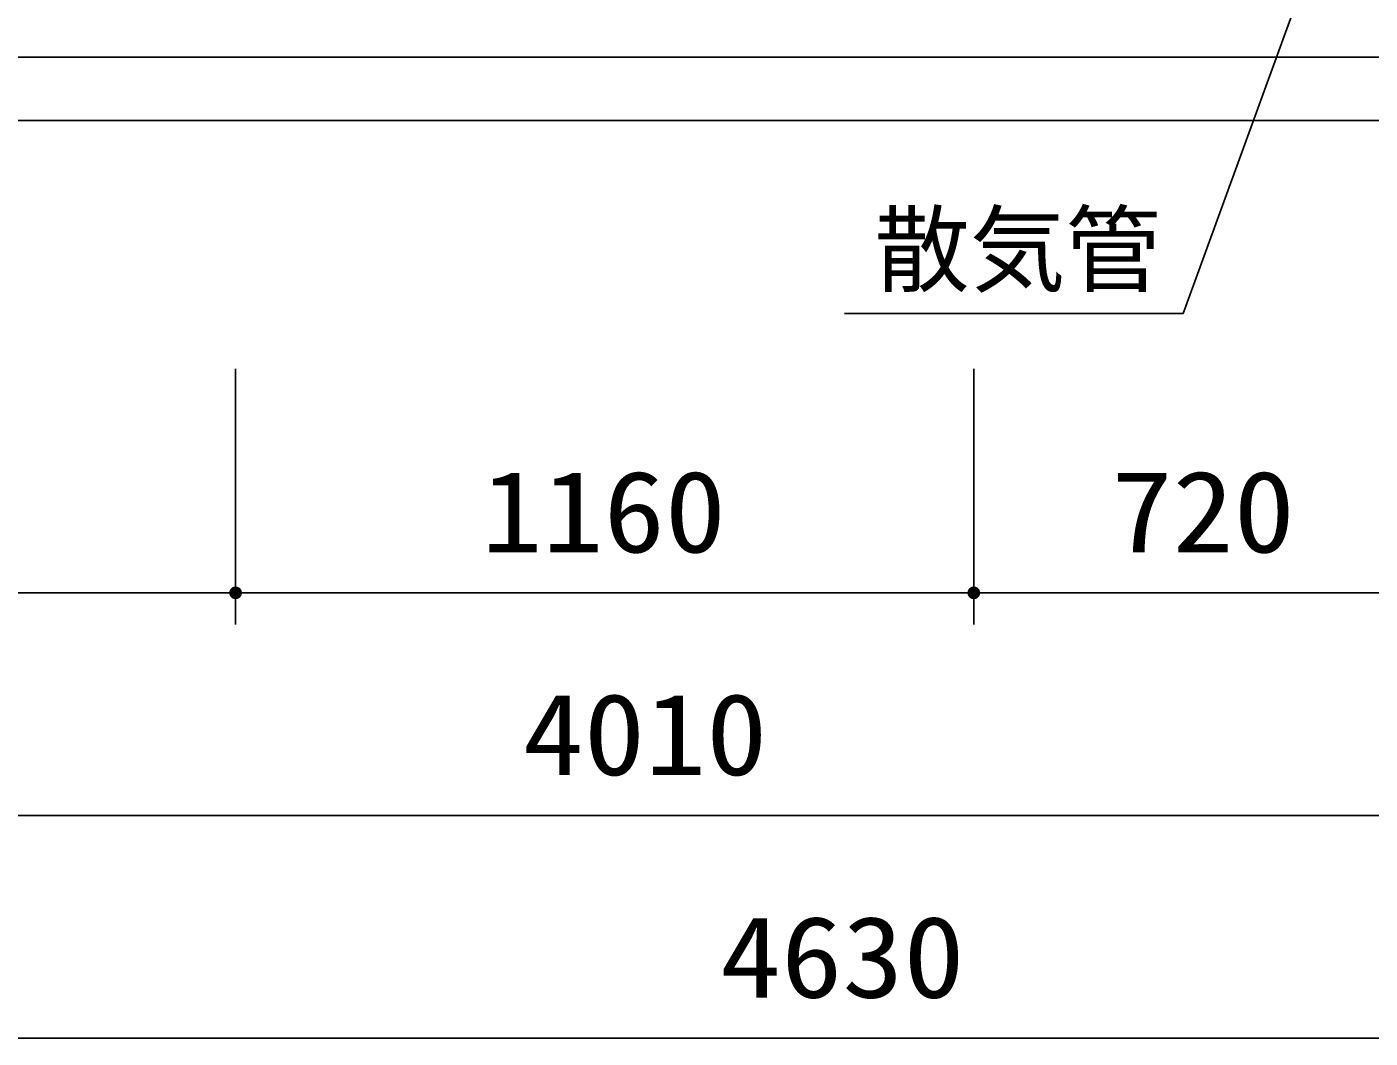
# Model space of a CAD drawing. Units: millimetres, scale not verified. Extents: x -14850 to 14850, y -10500 to 10500.
# Drawn here: x -9219 to -7108, y -6084 to -4495 of the extents above; entities that cross this region are included whole.
import ezdxf
from ezdxf.enums import TextEntityAlignment as Align

# ---------------------------------------------------------------- set-up
doc = ezdxf.new("R2010")
doc.units = ezdxf.units.MM
doc.header["$LTSCALE"] = 50
for name, color, linetype, lineweight in [('0-0_空気管', 3, 'Continuous', 25), ('0-1_機器', 2, 'Continuous', 25), ('0-3_製作', 5, 'Continuous', 25)]:
    doc.layers.add(name, color=color, linetype=linetype, lineweight=lineweight)
doc.styles.add('ＭＳ ゴシック', font='')
doc.styles.get('ＭＳ ゴシック').set_extended_font_data('MS Gothic')

msp = doc.modelspace()

# ---------------------------------------------------------------- linework, layer by layer
at = {"layer": '0-0_空気管'}
for p, q in [((-7146.1, -4243.1), (-7401.88, -4945.13)), ((-7401.88, -4945.13), (-7933.93, -4945.13))]:
    msp.add_line(p, q, dxfattribs=at)
at = {"layer": '0-1_機器'}
for p, q in [((-5470.89, -4541.96), (-10500.89, -4541.96)), ((-5470.89, -4641.96), (-10500.89, -4641.96))]:
    msp.add_line(p, q, dxfattribs=at)
at = {"layer": '0-3_製作', "color": 2}
for p, q in [((-8890.89, -5434.18), (-8890.89, -5032.11)), ((-7730.89, -5434.18), (-7730.89, -5032.11)), ((-10250.89, -5384.18), (-8890.89, -5384.18)), ((-8890.89, -5384.18), (-7730.89, -5384.18)), ((-7730.89, -5384.18), (-7010.89, -5384.18)), ((-10250.89, -5734.18), (-6240.89, -5734.18)), ((-10250.89, -6084.18), (-5620.89, -6084.18))]:
    msp.add_line(p, q, dxfattribs=at)
at = {"layer": '0-3_製作'}
for points in [[(-8900.71, -5382.31), (-8890.89, -5384.18), (-8900.87, -5383.56)], [(-8900.4, -5381.09), (-8890.89, -5384.18), (-8900.71, -5382.31)], [(-8899.94, -5379.93), (-8890.89, -5384.18), (-8900.4, -5381.09)], [(-8899.33, -5378.83), (-8890.89, -5384.18), (-8899.94, -5379.93)], [(-8898.59, -5377.81), (-8890.89, -5384.18), (-8899.33, -5378.83)], [(-8897.73, -5376.89), (-8890.89, -5384.18), (-8898.59, -5377.81)], [(-8896.77, -5376.09), (-8890.89, -5384.18), (-8897.73, -5376.89)], [(-8895.71, -5375.42), (-8890.89, -5384.18), (-8896.77, -5376.09)], [(-8895.71, -5375.42), (-8890.89, -5374.18), (-8890.89, -5384.18)], [(-8894.57, -5374.89), (-8890.89, -5374.18), (-8895.71, -5375.42)], [(-8893.38, -5374.5), (-8890.89, -5374.18), (-8894.57, -5374.89)], [(-8892.14, -5374.26), (-8890.89, -5374.18), (-8893.38, -5374.5)], [(-8890.89, -5374.18), (-8880.89, -5384.18), (-8890.89, -5384.18)], [(-8890.26, -5374.2), (-8880.89, -5384.18), (-8890.89, -5374.18)], [(-8889.01, -5374.36), (-8880.89, -5384.18), (-8890.26, -5374.2)], [(-8887.8, -5374.67), (-8880.89, -5384.18), (-8889.01, -5374.36)], [(-8886.63, -5375.14), (-8880.89, -5384.18), (-8887.8, -5374.67)], [(-8885.53, -5375.74), (-8880.89, -5384.18), (-8886.63, -5375.14)], [(-8885.53, -5375.74), (-8880.97, -5382.93), (-8880.89, -5384.18)], [(-8884.51, -5376.48), (-8880.97, -5382.93), (-8885.53, -5375.74)], [(-8884.51, -5376.48), (-8881.2, -5381.7), (-8880.97, -5382.93)], [(-8883.6, -5377.34), (-8881.2, -5381.7), (-8884.51, -5376.48)], [(-8883.6, -5377.34), (-8881.59, -5380.5), (-8881.2, -5381.7)], [(-8882.8, -5378.31), (-8881.59, -5380.5), (-8883.6, -5377.34)], [(-8882.8, -5378.31), (-8882.13, -5379.37), (-8881.59, -5380.5)], [(-7740.71, -5382.31), (-7730.89, -5384.18), (-7740.87, -5383.56)], [(-7740.4, -5381.09), (-7730.89, -5384.18), (-7740.71, -5382.31)], [(-7739.94, -5379.93), (-7730.89, -5384.18), (-7740.4, -5381.09)], [(-7739.33, -5378.83), (-7730.89, -5384.18), (-7739.94, -5379.93)], [(-7738.59, -5377.81), (-7730.89, -5384.18), (-7739.33, -5378.83)], [(-7737.73, -5376.89), (-7730.89, -5384.18), (-7738.59, -5377.81)], [(-7736.77, -5376.09), (-7730.89, -5384.18), (-7737.73, -5376.89)], [(-7735.71, -5375.42), (-7730.89, -5384.18), (-7736.77, -5376.09)], [(-7735.71, -5375.42), (-7730.89, -5374.18), (-7730.89, -5384.18)], [(-7734.57, -5374.89), (-7730.89, -5374.18), (-7735.71, -5375.42)], [(-7733.38, -5374.5), (-7730.89, -5374.18), (-7734.57, -5374.89)], [(-7732.14, -5374.26), (-7730.89, -5374.18), (-7733.38, -5374.5)], [(-7730.89, -5374.18), (-7720.89, -5384.18), (-7730.89, -5384.18)], [(-7730.26, -5374.2), (-7720.89, -5384.18), (-7730.89, -5374.18)], [(-7729.01, -5374.36), (-7720.89, -5384.18), (-7730.26, -5374.2)], [(-7727.8, -5374.67), (-7720.89, -5384.18), (-7729.01, -5374.36)], [(-7726.63, -5375.14), (-7720.89, -5384.18), (-7727.8, -5374.67)], [(-7726.63, -5375.14), (-7720.97, -5382.93), (-7720.89, -5384.18)], [(-7725.53, -5375.74), (-7720.97, -5382.93), (-7726.63, -5375.14)], [(-7725.53, -5375.74), (-7721.2, -5381.7), (-7720.97, -5382.93)], [(-7724.51, -5376.48), (-7721.2, -5381.7), (-7725.53, -5375.74)], [(-7724.51, -5376.48), (-7721.59, -5380.5), (-7721.2, -5381.7)], [(-7723.6, -5377.34), (-7721.59, -5380.5), (-7724.51, -5376.48)], [(-7723.6, -5377.34), (-7722.13, -5379.37), (-7721.59, -5380.5)], [(-7722.8, -5378.31), (-7722.13, -5379.37), (-7723.6, -5377.34)], [(-8900.87, -5383.56), (-8890.89, -5384.18), (-8900.89, -5384.18)], [(-8900.89, -5384.18), (-8896.25, -5392.63), (-8900.81, -5385.44)], [(-8900.89, -5384.18), (-8895.15, -5393.23), (-8896.25, -5392.63)], [(-8890.89, -5384.18), (-8895.15, -5393.23), (-8900.89, -5384.18)], [(-8900.81, -5385.44), (-8897.26, -5391.89), (-8900.57, -5386.67)], [(-8900.81, -5385.44), (-8896.25, -5392.63), (-8897.26, -5391.89)], [(-8900.57, -5386.67), (-8898.18, -5391.03), (-8900.19, -5387.87)], [(-8900.57, -5386.67), (-8897.26, -5391.89), (-8898.18, -5391.03)], [(-8900.19, -5387.87), (-8898.98, -5390.06), (-8899.65, -5389)], [(-8900.19, -5387.87), (-8898.18, -5391.03), (-8898.98, -5390.06)], [(-8890.89, -5384.18), (-8893.98, -5393.7), (-8895.15, -5393.23)], [(-8890.89, -5384.18), (-8892.76, -5394.01), (-8893.98, -5393.7)], [(-8890.89, -5384.18), (-8891.52, -5394.16), (-8892.76, -5394.01)], [(-8890.89, -5384.18), (-8890.89, -5394.18), (-8891.52, -5394.16)], [(-8890.89, -5384.18), (-8889.64, -5394.11), (-8890.89, -5394.18)], [(-8890.89, -5384.18), (-8888.4, -5393.87), (-8889.64, -5394.11)], [(-8890.89, -5384.18), (-8887.21, -5393.48), (-8888.4, -5393.87)], [(-8890.89, -5384.18), (-8886.07, -5392.95), (-8887.21, -5393.48)], [(-8890.89, -5384.18), (-8885.01, -5392.27), (-8886.07, -5392.95)], [(-8880.89, -5384.18), (-8885.01, -5392.27), (-8890.89, -5384.18)], [(-8880.89, -5384.18), (-8884.04, -5391.47), (-8885.01, -5392.27)], [(-8880.89, -5384.18), (-8883.18, -5390.56), (-8884.04, -5391.47)], [(-8880.89, -5384.18), (-8882.45, -5389.54), (-8883.18, -5390.56)], [(-8880.89, -5384.18), (-8881.84, -5388.44), (-8882.45, -5389.54)], [(-8880.89, -5384.18), (-8881.38, -5387.27), (-8881.84, -5388.44)], [(-8880.89, -5384.18), (-8881.07, -5386.06), (-8881.38, -5387.27)], [(-8880.89, -5384.18), (-8880.91, -5384.81), (-8881.07, -5386.06)], [(-7740.87, -5383.56), (-7730.89, -5384.18), (-7740.89, -5384.18)], [(-7740.89, -5384.18), (-7735.15, -5393.23), (-7740.81, -5385.44)], [(-7740.89, -5384.18), (-7733.98, -5393.7), (-7735.15, -5393.23)], [(-7730.89, -5384.18), (-7733.98, -5393.7), (-7740.89, -5384.18)], [(-7740.81, -5385.44), (-7736.25, -5392.63), (-7740.57, -5386.67)], [(-7740.81, -5385.44), (-7735.15, -5393.23), (-7736.25, -5392.63)], [(-7740.57, -5386.67), (-7737.26, -5391.89), (-7740.19, -5387.87)], [(-7740.57, -5386.67), (-7736.25, -5392.63), (-7737.26, -5391.89)], [(-7740.19, -5387.87), (-7738.18, -5391.03), (-7739.65, -5389)], [(-7740.19, -5387.87), (-7737.26, -5391.89), (-7738.18, -5391.03)], [(-7739.65, -5389), (-7738.18, -5391.03), (-7738.98, -5390.06)], [(-7730.89, -5384.18), (-7732.76, -5394.01), (-7733.98, -5393.7)], [(-7730.89, -5384.18), (-7731.52, -5394.16), (-7732.76, -5394.01)], [(-7730.89, -5384.18), (-7730.89, -5394.18), (-7731.52, -5394.16)], [(-7730.89, -5384.18), (-7729.64, -5394.11), (-7730.89, -5394.18)], [(-7730.89, -5384.18), (-7728.4, -5393.87), (-7729.64, -5394.11)], [(-7730.89, -5384.18), (-7727.21, -5393.48), (-7728.4, -5393.87)], [(-7730.89, -5384.18), (-7726.07, -5392.95), (-7727.21, -5393.48)], [(-7730.89, -5384.18), (-7725.01, -5392.27), (-7726.07, -5392.95)], [(-7720.89, -5384.18), (-7725.01, -5392.27), (-7730.89, -5384.18)], [(-7720.89, -5384.18), (-7724.04, -5391.47), (-7725.01, -5392.27)], [(-7720.89, -5384.18), (-7723.18, -5390.56), (-7724.04, -5391.47)], [(-7720.89, -5384.18), (-7722.45, -5389.54), (-7723.18, -5390.56)], [(-7720.89, -5384.18), (-7721.84, -5388.44), (-7722.45, -5389.54)], [(-7720.89, -5384.18), (-7721.38, -5387.27), (-7721.84, -5388.44)], [(-7720.89, -5384.18), (-7721.07, -5386.06), (-7721.38, -5387.27)], [(-7720.89, -5384.18), (-7720.91, -5384.81), (-7721.07, -5386.06)]]:
    msp.add_solid(points, dxfattribs=at)

# ---------------------------------------------------------------- texts
at = {"layer": '0-0_空気管', "color": 4, "style": 'ＭＳ ゴシック'}
msp.add_text('散気管', height=110, dxfattribs=at).set_placement((-7887.07, -4932.43), align=Align.BOTTOM_LEFT)
at = {"layer": '0-3_製作', "color": 4, "style": 'ＭＳ ゴシック', "width": 1.1}
for s, p in [('1160', (-8504.64, -5359.18)), ('720', (-7514.64, -5359.18)), ('4010', (-8439.64, -5709.18)), ('4630', (-8129.64, -6059.18))]:
    msp.add_text(s, height=128.4, dxfattribs=at).set_placement(p, align=Align.BOTTOM_LEFT)

doc.saveas('drawing.dxf')
